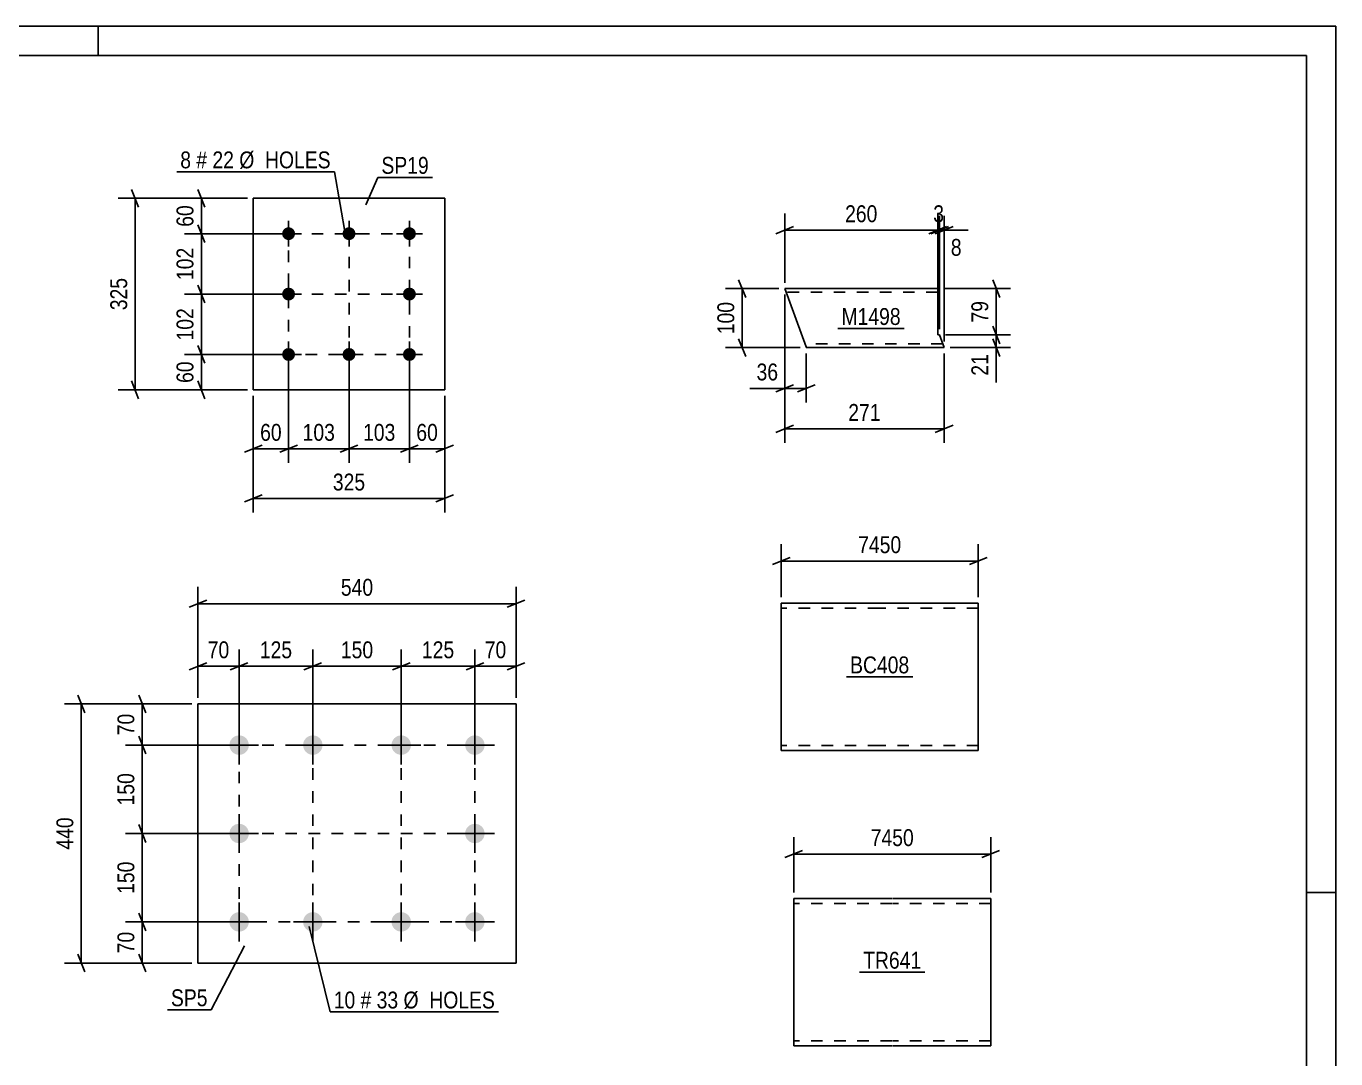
# Model space of a CAD drawing. Header units: millimetres. Extents: x 0 to 841, y 0 to 594.
# Drawn here: x 618.8 to 841, y 418.8 to 594 of the extents above; entities that cross this region are included whole.
import ezdxf

# ---------------------------------------------------------------- set-up
doc = ezdxf.new("R2010")
doc.units = ezdxf.units.MM
doc.linetypes.add('DXK_LINE_DOT2', pattern=[3.9198, 1.9599, -1.9599])
doc.styles.add('Arial Narrow', font='ARIALN.TTF', dxfattribs={"height": 0.2})

# ---------------------------------------------------------------- blocks, each defined once
blk = doc.blocks.new('Unknown-761545199-1132')
at = {"color": 5, "linetype": 'Continuous'}
for p, q in [((841, 594), (0, 594)), ((631, 589), (631, 594)), ((841, 0), (841, 594)), ((836, 589), (5, 589)), ((836, 5), (836, 589)), ((841, 447), (836, 447))]:
    blk.add_line(p, q, dxfattribs=at)
blk = doc.blocks.new('Part-761545199-14666 - 14665')
at = {"color": 2, "linetype": 'Continuous'}
for p, q in [((657.32, 564.79), (657.32, 532.29)), ((657.32, 564.79), (689.82, 564.79)), ((689.82, 564.79), (689.82, 532.29)), ((657.32, 532.29), (689.82, 532.29))]:
    blk.add_line(p, q, dxfattribs=at)
blk = doc.blocks.new('Bolt-761545199-14667 - 14665')
at = {"linetype": 'Continuous'}
for points in [[(663.32, 559.89, -1), (663.32, 557.69, -1)], [(673.57, 559.89, -1), (673.57, 557.69, -1)], [(683.82, 559.89, -1), (683.82, 557.69, -1)], [(663.32, 549.64, -1), (663.32, 547.44, -1)], [(683.82, 549.64, -1), (683.82, 547.44, -1)], [(663.32, 539.39, -1), (663.32, 537.19, -1)], [(673.57, 539.39, -1), (673.57, 537.19, -1)], [(683.82, 539.39, -1), (683.82, 537.19, -1)]]:
    blk.add_hatch(color=1, dxfattribs=at).paths.add_polyline_path(points)
at = {"color": 1, "linetype": 'Continuous'}
for p, q in [((663.32, 560.99), (663.32, 556.59)), ((673.57, 560.99), (673.57, 556.59)), ((683.82, 560.99), (683.82, 556.59)), ((661.12, 558.79), (665.52, 558.79)), ((671.37, 558.79), (675.77, 558.79)), ((681.62, 558.79), (686.02, 558.79)), ((663.32, 550.74), (663.32, 546.34)), ((683.82, 550.74), (683.82, 546.34)), ((661.12, 548.54), (665.52, 548.54)), ((681.62, 548.54), (686.02, 548.54)), ((663.32, 540.49), (663.32, 536.09)), ((673.57, 540.49), (673.57, 536.09)), ((683.82, 540.49), (683.82, 536.09)), ((661.12, 538.29), (665.52, 538.29)), ((671.37, 538.29), (675.77, 538.29)), ((681.62, 538.29), (686.02, 538.29))]:
    blk.add_line(p, q, dxfattribs=at)
blk = doc.blocks.new('Part-761545199-14685 - 14684')
at = {"color": 2, "linetype": 'Continuous'}
for p, q in [((749.03, 445.96), (749.03, 444.29)), ((749.03, 445.96), (765.69, 445.96)), ((765.79, 445.96), (782.46, 445.96)), ((782.46, 445.96), (782.46, 444.29)), ((749.03, 444.29), (749.03, 422.63)), ((782.46, 444.29), (782.46, 422.63)), ((749.03, 420.96), (749.03, 422.63)), ((782.46, 420.96), (782.46, 422.63)), ((765.69, 420.96), (749.03, 420.96)), ((782.46, 420.96), (765.79, 420.96))]:
    blk.add_line(p, q, dxfattribs=at)
at = {"color": 7, "linetype": 'DXK_LINE_DOT2'}
for p, q in [((765.69, 445.13), (749.03, 445.13)), ((749.03, 444.88), (749.03, 444.29)), ((782.46, 445.13), (765.79, 445.13)), ((782.46, 421.79), (782.46, 422.63)), ((749.03, 421.79), (749.03, 421.86)), ((749.03, 421.79), (749.03, 421.86)), ((765.69, 421.79), (749.03, 421.79)), ((782.46, 421.79), (765.79, 421.79)), ((782.46, 421.86), (782.46, 421.79)), ((782.46, 421.09), (782.46, 420.96))]:
    blk.add_line(p, q, dxfattribs=at)
blk = doc.blocks.new('Part-761545199-14703 - 14702')
at = {"color": 2, "linetype": 'Continuous'}
for p, q in [((647.93, 435), (647.93, 479)), ((647.93, 479), (701.93, 479)), ((701.93, 479), (701.93, 435)), ((701.93, 435), (647.93, 435))]:
    blk.add_line(p, q, dxfattribs=at)
blk = doc.blocks.new('Bolt-761545199-14704 - 14702')
at = {"linetype": 'Continuous'}
for points in [[(654.93, 473.65, -1), (654.93, 470.35, -1)], [(667.43, 473.65, -1), (667.43, 470.35, -1)], [(682.43, 473.65, -1), (682.43, 470.35, -1)], [(694.93, 473.65, -1), (694.93, 470.35, -1)], [(654.93, 458.65, -1), (654.93, 455.35, -1)], [(694.93, 458.65, -1), (694.93, 455.35, -1)], [(654.93, 443.65, -1), (654.93, 440.35, -1)], [(667.43, 443.65, -1), (667.43, 440.35, -1)], [(682.43, 443.65, -1), (682.43, 440.35, -1)], [(694.93, 443.65, -1), (694.93, 440.35, -1)]]:
    blk.add_hatch(color=1, dxfattribs=at).paths.add_polyline_path(points)
at = {"color": 1, "linetype": 'Continuous'}
for p, q in [((654.93, 475.3), (654.93, 468.7)), ((667.43, 475.3), (667.43, 468.7)), ((682.43, 475.3), (682.43, 468.7)), ((694.93, 475.3), (694.93, 468.7)), ((651.63, 472), (658.23, 472)), ((664.13, 472), (670.73, 472)), ((679.13, 472), (685.73, 472)), ((691.63, 472), (698.23, 472)), ((654.93, 460.3), (654.93, 453.7)), ((694.93, 460.3), (694.93, 453.7)), ((651.63, 457), (658.23, 457)), ((691.63, 457), (698.23, 457)), ((654.93, 445.3), (654.93, 438.7)), ((667.43, 445.3), (667.43, 438.7)), ((682.43, 445.3), (682.43, 438.7)), ((694.93, 445.3), (694.93, 438.7)), ((651.63, 442), (658.23, 442)), ((664.13, 442), (670.73, 442)), ((679.13, 442), (685.73, 442)), ((691.63, 442), (698.23, 442))]:
    blk.add_line(p, q, dxfattribs=at)
blk = doc.blocks.new('Part-761545199-14757 - 14756')
at = {"color": 2, "linetype": 'Continuous'}
for p, q in [((773.46, 549.47), (747.5, 549.47)), ((751.11, 539.56), (747.5, 549.47)), ((773.46, 549.47), (773.46, 549.38)), ((773.46, 549.38), (773.46, 541.61)), ((773.46, 541.61), (773.77, 541.61)), ((773.77, 541.61), (774.55, 539.47)), ((751.11, 539.56), (751.14, 539.47)), ((751.14, 539.47), (774.55, 539.47))]:
    blk.add_line(p, q, dxfattribs=at)
at = {"color": 7, "linetype": 'DXK_LINE_DOT2'}
for p, q in [((773.46, 548.87), (747.72, 548.87)), ((773.46, 548.83), (773.46, 548.73)), ((750.92, 540.07), (750.91, 540.12)), ((774.33, 540.07), (750.92, 540.07))]:
    blk.add_line(p, q, dxfattribs=at)
blk = doc.blocks.new('Part-761545199-14764 - 14763')
at = {"color": 2, "linetype": 'Continuous'}
for p, q in [((746.9, 496.08), (746.9, 494.42)), ((746.9, 496.08), (763.56, 496.08)), ((763.66, 496.08), (780.33, 496.08)), ((780.33, 496.08), (780.33, 494.42)), ((746.9, 494.42), (746.9, 472.75)), ((780.33, 494.42), (780.33, 472.75)), ((746.9, 471.08), (746.9, 472.75)), ((763.56, 471.08), (746.9, 471.08)), ((780.33, 471.08), (763.66, 471.08)), ((780.33, 471.08), (780.33, 472.75))]:
    blk.add_line(p, q, dxfattribs=at)
at = {"color": 7, "linetype": 'DXK_LINE_DOT2'}
for p, q in [((763.56, 495.25), (746.9, 495.25)), ((746.9, 495.01), (746.9, 494.42)), ((780.33, 495.25), (763.66, 495.25)), ((746.9, 471.92), (746.9, 471.98)), ((746.9, 471.92), (746.9, 471.98)), ((763.56, 471.92), (746.9, 471.92)), ((780.33, 471.92), (763.66, 471.92)), ((780.33, 471.92), (780.33, 472.75)), ((780.33, 471.98), (780.33, 471.92)), ((780.33, 471.21), (780.33, 471.08))]:
    blk.add_line(p, q, dxfattribs=at)
blk = doc.blocks.new('Rectangle-761545199-16242 - 14665')
at = {"color": 1, "linetype": 'DXK_LINE_DOT2'}
blk.add_lwpolyline([(663.32, 558.79), (683.82, 558.79), (683.82, 538.29), (663.32, 538.29), (663.32, 558.79)], close=True, dxfattribs=at)
blk = doc.blocks.new('Rectangle-761545199-16284 - 14702')
at = {"color": 1, "linetype": 'DXK_LINE_DOT2'}
blk.add_lwpolyline([(654.93, 472), (694.93, 472), (694.93, 442), (654.93, 442), (654.93, 472)], close=True, dxfattribs=at)
blk = doc.blocks.new('Line-761545199-16252 - 14665')
at = {"color": 1, "linetype": 'DXK_LINE_DOT2'}
blk.add_line((673.57, 558.79), (673.57, 538.29), dxfattribs=at)
blk = doc.blocks.new('Line-761545199-16294 - 14702')
at = {"color": 1, "linetype": 'DXK_LINE_DOT2'}
blk.add_line((654.93, 457), (694.93, 457), dxfattribs=at)
blk = doc.blocks.new('Line-761545199-16259 - 14665')
at = {"color": 1, "linetype": 'DXK_LINE_DOT2'}
blk.add_line((663.32, 548.54), (683.82, 548.54), dxfattribs=at)
blk = doc.blocks.new('Line-761545199-16301 - 14702')
at = {"color": 1, "linetype": 'DXK_LINE_DOT2'}
blk.add_line((667.43, 472), (667.43, 442), dxfattribs=at)
blk = doc.blocks.new('Line-761545199-16308 - 14702')
at = {"color": 1, "linetype": 'DXK_LINE_DOT2'}
blk.add_line((682.43, 472), (682.43, 442), dxfattribs=at)
blk = doc.blocks.new('StraightDimension-761545199-14877 - 14665')
at = {"color": 7, "linetype": 'Continuous'}
for p, q in [((656.32, 564.79), (645.67, 564.79)), ((647.92, 566.29), (649.12, 563.29)), ((648.52, 558.79), (648.52, 564.79)), ((649.12, 557.29), (647.92, 560.29)), ((662.32, 558.79), (645.67, 558.79))]:
    blk.add_line(p, q, dxfattribs=at)
at = {"color": 0}
blk.add_wipeout([(647.77, 564.22), (643.57, 564.22), (643.57, 559.36), (647.77, 559.36)], dxfattribs=at)
at = {"color": 3, "style": 'Arial Narrow'}
blk.add_text('60', height=2.863, rotation=90.0002, dxfattribs=at).set_placement((647.17, 559.96))
blk = doc.blocks.new('StraightDimension-761545199-14878 - 14665')
at = {"color": 7, "linetype": 'Continuous'}
for p, q in [((647.92, 560.29), (649.12, 557.29)), ((662.32, 558.79), (645.67, 558.79)), ((648.52, 548.54), (648.52, 558.79)), ((649.12, 547.04), (647.92, 550.04)), ((662.32, 548.54), (645.67, 548.54))]:
    blk.add_line(p, q, dxfattribs=at)
at = {"color": 0}
blk.add_wipeout([(647.77, 557.01), (643.57, 557.01), (643.57, 550.32), (647.77, 550.32)], dxfattribs=at)
at = {"color": 3, "style": 'Arial Narrow'}
blk.add_text('102', height=2.863, rotation=90.0002, dxfattribs=at).set_placement((647.17, 550.92))
blk = doc.blocks.new('StraightDimension-761545199-14879 - 14665')
at = {"color": 7, "linetype": 'Continuous'}
for p, q in [((647.92, 550.04), (649.12, 547.04)), ((662.32, 548.54), (645.67, 548.54)), ((648.52, 538.29), (648.52, 548.54)), ((662.32, 538.29), (645.67, 538.29)), ((649.12, 536.79), (647.92, 539.79))]:
    blk.add_line(p, q, dxfattribs=at)
at = {"color": 0}
blk.add_wipeout([(647.77, 546.76), (643.57, 546.76), (643.57, 540.07), (647.77, 540.07)], dxfattribs=at)
at = {"color": 3, "style": 'Arial Narrow'}
blk.add_text('102', height=2.863, rotation=90.0002, dxfattribs=at).set_placement((647.17, 540.67))
blk = doc.blocks.new('StraightDimension-761545199-14880 - 14665')
at = {"color": 7, "linetype": 'Continuous'}
for p, q in [((662.32, 538.29), (645.67, 538.29)), ((647.92, 539.79), (649.12, 536.79)), ((648.52, 532.29), (648.52, 538.29)), ((649.12, 530.79), (647.92, 533.79)), ((656.32, 532.29), (645.67, 532.29))]:
    blk.add_line(p, q, dxfattribs=at)
at = {"color": 0}
blk.add_wipeout([(647.77, 537.72), (643.57, 537.72), (643.57, 532.86), (647.77, 532.86)], dxfattribs=at)
at = {"color": 3, "style": 'Arial Narrow'}
blk.add_text('60', height=2.863, rotation=90.0002, dxfattribs=at).set_placement((647.17, 533.46))
blk = doc.blocks.new('StraightDimension-761545199-14893 - 14665')
at = {"color": 7, "linetype": 'Continuous'}
for p, q in [((656.32, 564.79), (634.43, 564.79)), ((637.88, 563.29), (636.68, 566.29)), ((637.28, 532.29), (637.28, 564.79)), ((636.68, 533.79), (637.88, 530.79)), ((656.32, 532.29), (634.43, 532.29))]:
    blk.add_line(p, q, dxfattribs=at)
at = {"color": 0}
blk.add_wipeout([(636.53, 551.88), (632.33, 551.88), (632.33, 545.2), (636.53, 545.2)], dxfattribs=at)
at = {"color": 3, "style": 'Arial Narrow'}
blk.add_text('325', height=2.863, rotation=90.0002, dxfattribs=at).set_placement((635.93, 545.8))
blk = doc.blocks.new('StraightDimension-761545199-14897 - 14665')
at = {"color": 7, "linetype": 'Continuous'}
for p, q in [((683.82, 537.29), (683.82, 519.89)), ((689.82, 531.29), (689.82, 519.89)), ((682.32, 521.69), (685.32, 522.89)), ((683.82, 522.29), (689.82, 522.29)), ((691.32, 522.89), (688.32, 521.69))]:
    blk.add_line(p, q, dxfattribs=at)
at = {"color": 0}
blk.add_wipeout([(689.25, 523.04), (689.25, 527.24), (684.39, 527.24), (684.39, 523.04)], dxfattribs=at)
at = {"color": 3, "style": 'Arial Narrow'}
blk.add_text('60', height=2.863, dxfattribs=at).set_placement((684.99, 523.64))
blk = doc.blocks.new('StraightDimension-761545199-14898 - 14665')
at = {"color": 7, "linetype": 'Continuous'}
for p, q in [((673.57, 537.29), (673.57, 519.89)), ((683.82, 537.29), (683.82, 519.89)), ((672.07, 521.69), (675.07, 522.89)), ((673.57, 522.29), (683.82, 522.29)), ((685.32, 522.89), (682.32, 521.69))]:
    blk.add_line(p, q, dxfattribs=at)
at = {"color": 0}
blk.add_wipeout([(682.04, 523.04), (682.04, 527.24), (675.35, 527.24), (675.35, 523.04)], dxfattribs=at)
at = {"color": 3, "style": 'Arial Narrow'}
blk.add_text('103', height=2.863, dxfattribs=at).set_placement((675.95, 523.64))
blk = doc.blocks.new('StraightDimension-761545199-14899 - 14665')
at = {"color": 7, "linetype": 'Continuous'}
for p, q in [((663.32, 537.29), (663.32, 519.89)), ((673.57, 537.29), (673.57, 519.89)), ((661.82, 521.69), (664.82, 522.89)), ((663.32, 522.29), (673.57, 522.29)), ((675.07, 522.89), (672.07, 521.69))]:
    blk.add_line(p, q, dxfattribs=at)
at = {"color": 0}
blk.add_wipeout([(671.79, 523.04), (671.79, 527.24), (665.1, 527.24), (665.1, 523.04)], dxfattribs=at)
at = {"color": 3, "style": 'Arial Narrow'}
blk.add_text('103', height=2.863, dxfattribs=at).set_placement((665.7, 523.64))
blk = doc.blocks.new('StraightDimension-761545199-14900 - 14665')
at = {"color": 7, "linetype": 'Continuous'}
for p, q in [((663.32, 537.29), (663.32, 519.89)), ((657.32, 531.29), (657.32, 519.89)), ((655.82, 521.69), (658.82, 522.89)), ((657.32, 522.29), (663.32, 522.29)), ((664.82, 522.89), (661.82, 521.69))]:
    blk.add_line(p, q, dxfattribs=at)
at = {"color": 0}
blk.add_wipeout([(662.75, 523.04), (662.75, 527.24), (657.89, 527.24), (657.89, 523.04)], dxfattribs=at)
at = {"color": 3, "style": 'Arial Narrow'}
blk.add_text('60', height=2.863, dxfattribs=at).set_placement((658.49, 523.64))
blk = doc.blocks.new('StraightDimension-761545199-14913 - 14665')
at = {"color": 7, "linetype": 'Continuous'}
for p, q in [((657.32, 531.29), (657.32, 511.46)), ((689.82, 531.29), (689.82, 511.46)), ((658.82, 514.46), (655.82, 513.26)), ((657.32, 513.86), (689.82, 513.86)), ((688.32, 513.26), (691.32, 514.46))]:
    blk.add_line(p, q, dxfattribs=at)
at = {"color": 0}
blk.add_wipeout([(676.91, 514.61), (676.91, 518.81), (670.23, 518.81), (670.23, 514.61)], dxfattribs=at)
at = {"color": 3, "style": 'Arial Narrow'}
blk.add_text('325', height=2.863, dxfattribs=at).set_placement((670.83, 515.21))
blk = doc.blocks.new('StraightDimension-761545199-14921 - 14684')
at = {"color": 7, "linetype": 'Continuous'}
for p, q in [((749.03, 446.96), (749.03, 456.37)), ((782.46, 446.96), (782.46, 456.37)), ((750.53, 454.12), (747.53, 452.92)), ((749.03, 453.52), (782.46, 453.52)), ((780.96, 452.92), (783.96, 454.12))]:
    blk.add_line(p, q, dxfattribs=at)
at = {"color": 0}
blk.add_wipeout([(770, 454.27), (770, 458.47), (761.49, 458.47), (761.49, 454.27)], dxfattribs=at)
at = {"color": 3, "style": 'Arial Narrow'}
blk.add_text('7450', height=2.863, dxfattribs=at).set_placement((762.09, 454.87))
blk = doc.blocks.new('StraightDimension-761545199-14977 - 14702')
at = {"color": 7, "linetype": 'Continuous'}
for p, q in [((694.93, 473), (694.93, 488.24)), ((701.93, 480), (701.93, 488.24)), ((693.43, 484.79), (696.43, 485.99)), ((694.93, 485.39), (701.93, 485.39)), ((703.43, 485.99), (700.43, 484.79))]:
    blk.add_line(p, q, dxfattribs=at)
at = {"color": 0}
blk.add_wipeout([(700.86, 486.14), (700.86, 490.34), (696, 490.34), (696, 486.14)], dxfattribs=at)
at = {"color": 3, "style": 'Arial Narrow'}
blk.add_text('70', height=2.863, dxfattribs=at).set_placement((696.6, 486.74))
blk = doc.blocks.new('StraightDimension-761545199-14957 - 14702')
at = {"color": 7, "linetype": 'Continuous'}
for p, q in [((637.89, 480.5), (639.09, 477.5)), ((646.93, 479), (635.64, 479)), ((638.49, 472), (638.49, 479)), ((639.09, 470.5), (637.89, 473.5)), ((653.93, 472), (635.64, 472))]:
    blk.add_line(p, q, dxfattribs=at)
at = {"color": 0}
blk.add_wipeout([(637.74, 477.93), (633.54, 477.93), (633.54, 473.07), (637.74, 473.07)], dxfattribs=at)
at = {"color": 3, "style": 'Arial Narrow'}
blk.add_text('70', height=2.863, rotation=90.0002, dxfattribs=at).set_placement((637.14, 473.67))
blk = doc.blocks.new('StraightDimension-761545199-14958 - 14702')
at = {"color": 7, "linetype": 'Continuous'}
for p, q in [((639.09, 470.5), (637.89, 473.5)), ((653.93, 472), (635.64, 472)), ((638.49, 457), (638.49, 472)), ((637.89, 458.5), (639.09, 455.5)), ((653.93, 457), (635.64, 457))]:
    blk.add_line(p, q, dxfattribs=at)
at = {"color": 0}
blk.add_wipeout([(637.74, 467.84), (633.54, 467.84), (633.54, 461.16), (637.74, 461.16)], dxfattribs=at)
at = {"color": 3, "style": 'Arial Narrow'}
blk.add_text('150', height=2.863, rotation=90.0002, dxfattribs=at).set_placement((637.14, 461.76))
blk = doc.blocks.new('StraightDimension-761545199-14959 - 14702')
at = {"color": 7, "linetype": 'Continuous'}
for p, q in [((639.09, 455.5), (637.89, 458.5)), ((653.93, 457), (635.64, 457)), ((638.49, 442), (638.49, 457)), ((637.89, 443.5), (639.09, 440.5)), ((653.93, 442), (635.64, 442))]:
    blk.add_line(p, q, dxfattribs=at)
at = {"color": 0}
blk.add_wipeout([(637.74, 452.84), (633.54, 452.84), (633.54, 446.16), (637.74, 446.16)], dxfattribs=at)
at = {"color": 3, "style": 'Arial Narrow'}
blk.add_text('150', height=2.863, rotation=90.0002, dxfattribs=at).set_placement((637.14, 446.76))
blk = doc.blocks.new('StraightDimension-761545199-14960 - 14702')
at = {"color": 7, "linetype": 'Continuous'}
for p, q in [((637.89, 443.5), (639.09, 440.5)), ((653.93, 442), (635.64, 442)), ((638.49, 435), (638.49, 442)), ((639.09, 433.5), (637.89, 436.5)), ((646.93, 435), (635.64, 435))]:
    blk.add_line(p, q, dxfattribs=at)
at = {"color": 0}
blk.add_wipeout([(637.74, 440.93), (633.54, 440.93), (633.54, 436.07), (637.74, 436.07)], dxfattribs=at)
at = {"color": 3, "style": 'Arial Narrow'}
blk.add_text('70', height=2.863, rotation=90.0002, dxfattribs=at).set_placement((637.14, 436.67))
blk = doc.blocks.new('StraightDimension-761545199-14973 - 14702')
at = {"color": 7, "linetype": 'Continuous'}
for p, q in [((628.74, 477.5), (627.54, 480.5)), ((646.93, 479), (625.29, 479)), ((628.14, 435), (628.14, 479)), ((627.54, 436.5), (628.74, 433.5)), ((646.93, 435), (625.29, 435))]:
    blk.add_line(p, q, dxfattribs=at)
at = {"color": 0}
blk.add_wipeout([(627.39, 460.34), (623.19, 460.34), (623.19, 453.66), (627.39, 453.66)], dxfattribs=at)
at = {"color": 3, "style": 'Arial Narrow'}
blk.add_text('440', height=2.863, rotation=90.0002, dxfattribs=at).set_placement((626.79, 454.26))
blk = doc.blocks.new('StraightDimension-761545199-14978 - 14702')
at = {"color": 7, "linetype": 'Continuous'}
for p, q in [((682.43, 473), (682.43, 488.24)), ((694.93, 473), (694.93, 488.24)), ((680.93, 484.79), (683.93, 485.99)), ((682.43, 485.39), (694.93, 485.39)), ((696.43, 485.99), (693.43, 484.79))]:
    blk.add_line(p, q, dxfattribs=at)
at = {"color": 0}
blk.add_wipeout([(692.02, 486.14), (692.02, 490.34), (685.34, 490.34), (685.34, 486.14)], dxfattribs=at)
at = {"color": 3, "style": 'Arial Narrow'}
blk.add_text('125', height=2.863, dxfattribs=at).set_placement((685.94, 486.74))
blk = doc.blocks.new('StraightDimension-761545199-14979 - 14702')
at = {"color": 7, "linetype": 'Continuous'}
for p, q in [((667.43, 473), (667.43, 488.24)), ((682.43, 473), (682.43, 488.24)), ((668.93, 485.99), (665.93, 484.79)), ((667.43, 485.39), (682.43, 485.39)), ((680.93, 484.79), (683.93, 485.99))]:
    blk.add_line(p, q, dxfattribs=at)
at = {"color": 0}
blk.add_wipeout([(678.27, 486.14), (678.27, 490.34), (671.59, 490.34), (671.59, 486.14)], dxfattribs=at)
at = {"color": 3, "style": 'Arial Narrow'}
blk.add_text('150', height=2.863, dxfattribs=at).set_placement((672.19, 486.74))
blk = doc.blocks.new('StraightDimension-761545199-14980 - 14702')
at = {"color": 7, "linetype": 'Continuous'}
for p, q in [((654.93, 473), (654.93, 488.24)), ((667.43, 473), (667.43, 488.24)), ((653.43, 484.79), (656.43, 485.99)), ((654.93, 485.39), (667.43, 485.39)), ((668.93, 485.99), (665.93, 484.79))]:
    blk.add_line(p, q, dxfattribs=at)
at = {"color": 0}
blk.add_wipeout([(664.52, 486.14), (664.52, 490.34), (657.84, 490.34), (657.84, 486.14)], dxfattribs=at)
at = {"color": 3, "style": 'Arial Narrow'}
blk.add_text('125', height=2.863, dxfattribs=at).set_placement((658.44, 486.74))
blk = doc.blocks.new('StraightDimension-761545199-14981 - 14702')
at = {"color": 7, "linetype": 'Continuous'}
for p, q in [((647.93, 480), (647.93, 488.24)), ((654.93, 473), (654.93, 488.24)), ((646.43, 484.79), (649.43, 485.99)), ((647.93, 485.39), (654.93, 485.39)), ((656.43, 485.99), (653.43, 484.79))]:
    blk.add_line(p, q, dxfattribs=at)
at = {"color": 0}
blk.add_wipeout([(653.86, 486.14), (653.86, 490.34), (649, 490.34), (649, 486.14)], dxfattribs=at)
at = {"color": 3, "style": 'Arial Narrow'}
blk.add_text('70', height=2.863, dxfattribs=at).set_placement((649.6, 486.74))
blk = doc.blocks.new('StraightDimension-761545199-14997 - 14702')
at = {"color": 7, "linetype": 'Continuous'}
for p, q in [((647.93, 480), (647.93, 498.85)), ((701.93, 480), (701.93, 498.85)), ((649.43, 496.6), (646.43, 495.4)), ((647.93, 496), (701.93, 496)), ((700.43, 495.4), (703.43, 496.6))]:
    blk.add_line(p, q, dxfattribs=at)
at = {"color": 0}
blk.add_wipeout([(678.27, 496.75), (678.27, 500.95), (671.59, 500.95), (671.59, 496.75)], dxfattribs=at)
at = {"color": 3, "style": 'Arial Narrow'}
blk.add_text('540', height=2.863, dxfattribs=at).set_placement((672.19, 497.35))
blk = doc.blocks.new('StraightDimension-761545199-15060 - 14756')
at = {"color": 7, "linetype": 'Continuous'}
for p, q in [((746.5, 549.47), (737.43, 549.47)), ((739.68, 550.97), (740.88, 547.97)), ((740.28, 539.47), (740.28, 549.47)), ((740.88, 537.97), (739.68, 540.97)), ((750.14, 539.47), (737.43, 539.47))]:
    blk.add_line(p, q, dxfattribs=at)
at = {"color": 0}
blk.add_wipeout([(739.53, 547.81), (735.33, 547.81), (735.33, 541.13), (739.53, 541.13)], dxfattribs=at)
at = {"color": 3, "style": 'Arial Narrow'}
blk.add_text('100', height=2.863, rotation=90.0002, dxfattribs=at).set_placement((738.93, 541.73))
blk = doc.blocks.new('StraightDimension-761545199-15052 - 14756')
at = {"color": 7, "linetype": 'Continuous'}
for p, q in [((782.78, 543.11), (783.98, 540.11)), ((774.77, 541.61), (785.78, 541.61)), ((783.98, 537.97), (782.78, 540.97)), ((783.38, 539.47), (783.38, 541.61)), ((775.55, 539.47), (785.78, 539.47))]:
    blk.add_line(p, q, dxfattribs=at)
at = {"color": 0}
blk.add_wipeout([(782.63, 538.95), (778.43, 538.95), (778.43, 534.09), (782.63, 534.09)], dxfattribs=at)
at = {"color": 7, "linetype": 'Continuous'}
blk.add_line((783.38, 539.47), (783.38, 533.56), dxfattribs=at)
blk.add_line((783.38, 539.47), (783.38, 533.56), dxfattribs=at)
at = {"color": 3, "style": 'Arial Narrow'}
blk.add_text('21', height=2.863, rotation=90.0002, dxfattribs=at).set_placement((782.03, 534.69))
blk = doc.blocks.new('StraightDimension-761545199-16573 - 14756')
at = {"color": 7, "linetype": 'Continuous'}
for p, q in [((773.46, 542.61), (773.46, 562.24)), ((773.77, 542.61), (773.77, 562.24)), ((771.96, 558.79), (774.96, 559.99)), ((775.27, 559.99), (772.27, 558.79)), ((773.46, 559.39), (773.77, 559.39))]:
    blk.add_line(p, q, dxfattribs=at)
at = {"color": 0}
blk.add_wipeout([(775.13, 560.14), (775.13, 564.34), (772.1, 564.34), (772.1, 560.14)], dxfattribs=at)
at = {"color": 3, "style": 'Arial Narrow'}
blk.add_text('3', height=2.86, dxfattribs=at).set_placement((772.7, 560.74))
blk = doc.blocks.new('StraightDimension-761545199-15051 - 14756')
at = {"color": 7, "linetype": 'Continuous'}
for p, q in [((774.46, 549.47), (785.78, 549.47)), ((782.78, 550.97), (783.98, 547.97)), ((783.38, 541.61), (783.38, 549.47)), ((783.98, 540.11), (782.78, 543.11)), ((774.77, 541.61), (785.78, 541.61))]:
    blk.add_line(p, q, dxfattribs=at)
at = {"color": 0}
blk.add_wipeout([(782.63, 547.97), (778.43, 547.97), (778.43, 543.11), (782.63, 543.11)], dxfattribs=at)
at = {"color": 3, "style": 'Arial Narrow'}
blk.add_text('79', height=2.863, rotation=90.0002, dxfattribs=at).set_placement((782.03, 543.71))
blk = doc.blocks.new('StraightDimension-761545199-16448 - 14756')
at = {"color": 7, "linetype": 'Continuous'}
for p, q in [((747.5, 548.47), (747.5, 530.14)), ((751.14, 538.47), (751.14, 530.14)), ((746, 531.94), (749, 533.14)), ((747.5, 532.54), (751.14, 532.54)), ((752.64, 533.14), (749.64, 531.94))]:
    blk.add_line(p, q, dxfattribs=at)
at = {"color": 0}
blk.add_wipeout([(746.98, 533.29), (746.98, 537.49), (742.12, 537.49), (742.12, 533.29)], dxfattribs=at)
at = {"color": 7, "linetype": 'Continuous'}
blk.add_line((747.5, 532.54), (741.6, 532.54), dxfattribs=at)
blk.add_line((747.5, 532.54), (741.6, 532.54), dxfattribs=at)
at = {"color": 3, "style": 'Arial Narrow'}
blk.add_text('36', height=2.863, dxfattribs=at).set_placement((742.72, 533.89))
blk = doc.blocks.new('StraightDimension-761545199-16572 - 14756')
at = {"color": 7, "linetype": 'Continuous'}
for p, q in [((772.27, 558.79), (775.27, 559.99)), ((776.05, 559.99), (773.05, 558.79)), ((773.77, 542.61), (773.77, 561.79)), ((774.55, 540.47), (774.55, 561.79)), ((773.77, 559.39), (774.55, 559.39))]:
    blk.add_line(p, q, dxfattribs=at)
at = {"color": 0}
blk.add_wipeout([(778.11, 554.44), (778.11, 558.64), (775.08, 558.64), (775.08, 554.44)], dxfattribs=at)
at = {"color": 7, "linetype": 'Continuous'}
blk.add_line((774.55, 559.39), (778.63, 559.39), dxfattribs=at)
blk.add_line((774.55, 559.39), (778.63, 559.39), dxfattribs=at)
at = {"color": 3, "style": 'Arial Narrow'}
blk.add_text('8', height=2.86, dxfattribs=at).set_placement((775.68, 555.04))
blk = doc.blocks.new('StraightDimension-761545199-16574 - 14756')
at = {"color": 7, "linetype": 'Continuous'}
for p, q in [((747.5, 550.47), (747.5, 562.24)), ((773.46, 542.61), (773.46, 562.24)), ((749, 559.99), (746, 558.79)), ((771.96, 558.79), (774.96, 559.99)), ((747.5, 559.39), (773.46, 559.39))]:
    blk.add_line(p, q, dxfattribs=at)
at = {"color": 0}
blk.add_wipeout([(763.82, 560.14), (763.82, 564.34), (757.14, 564.34), (757.14, 560.14)], dxfattribs=at)
at = {"color": 3, "style": 'Arial Narrow'}
blk.add_text('260', height=2.863, dxfattribs=at).set_placement((757.74, 560.74))
blk = doc.blocks.new('StraightDimension-761545199-16630 - 14756')
at = {"color": 7, "linetype": 'Continuous'}
for p, q in [((747.5, 548.47), (747.5, 523.27)), ((774.55, 538.47), (774.55, 523.27)), ((749, 526.27), (746, 525.07)), ((747.5, 525.67), (774.55, 525.67)), ((773.05, 525.07), (776.05, 526.27))]:
    blk.add_line(p, q, dxfattribs=at)
at = {"color": 0}
blk.add_wipeout([(764.37, 526.42), (764.37, 530.62), (757.68, 530.62), (757.68, 526.42)], dxfattribs=at)
at = {"color": 3, "style": 'Arial Narrow'}
blk.add_text('271', height=2.863, dxfattribs=at).set_placement((758.28, 527.02))
blk = doc.blocks.new('StraightDimension-761545199-15090 - 14763')
at = {"color": 7, "linetype": 'Continuous'}
for p, q in [((746.9, 497.08), (746.9, 506.08)), ((780.33, 497.08), (780.33, 506.08)), ((748.4, 503.83), (745.4, 502.63)), ((746.9, 503.23), (780.33, 503.23)), ((778.83, 502.63), (781.83, 503.83))]:
    blk.add_line(p, q, dxfattribs=at)
at = {"color": 0}
blk.add_wipeout([(767.87, 503.98), (767.87, 508.18), (759.36, 508.18), (759.36, 503.98)], dxfattribs=at)
at = {"color": 3, "style": 'Arial Narrow'}
blk.add_text('7450', height=2.863, dxfattribs=at).set_placement((759.96, 504.58))
blk = doc.blocks.new('Mark-761545199-15117 - 14665')
at = {"color": 0}
blk.add_wipeout([(646.76, 569.88), (646.76, 572.88), (644.94, 572.88), (644.94, 569.88)], dxfattribs=at)
blk.add_wipeout([(646.76, 569.88), (646.76, 572.88), (644.94, 572.88), (644.94, 569.88)], dxfattribs=at)
blk.add_wipeout([(649.49, 569.88), (649.49, 572.88), (647.66, 572.88), (647.66, 569.88)], dxfattribs=at)
blk.add_wipeout([(649.49, 569.88), (649.49, 572.88), (647.66, 572.88), (647.66, 569.88)], dxfattribs=at)
at = {"color": 3, "style": 'Arial Narrow'}
blk.add_text('8', height=2.86, dxfattribs=at).set_placement((644.94, 569.88))
at = {"color": 0}
blk.add_wipeout([(654.05, 569.88), (654.05, 572.88), (650.39, 572.88), (650.39, 569.88)], dxfattribs=at)
blk.add_wipeout([(654.05, 569.88), (654.05, 572.88), (650.39, 572.88), (650.39, 569.88)], dxfattribs=at)
at = {"color": 3, "style": 'Arial Narrow'}
blk.add_text('#', height=2.86, dxfattribs=at).set_placement((647.66, 569.88))
at = {"color": 0}
blk.add_wipeout([(670.48, 569.88), (670.48, 572.88), (654.95, 572.88), (654.95, 569.88)], dxfattribs=at)
blk.add_wipeout([(670.48, 569.88), (670.48, 572.88), (654.95, 572.88), (654.95, 569.88)], dxfattribs=at)
at = {"color": 7, "linetype": 'Continuous'}
for p in [(644.34, 569.28), (673.01, 558.21)]:
    blk.add_line(p, (671.08, 569.28), dxfattribs=at)
at = {"color": 3, "style": 'Arial Narrow'}
for s, p in [('22', (650.39, 569.88)), ('Ø  HOLES', (654.95, 569.88))]:
    blk.add_text(s, height=2.863, dxfattribs=at).set_placement(p)
blk = doc.blocks.new('Mark-761545199-15114 - 14665')
at = {"color": 0}
blk.add_wipeout([(687.11, 568.95), (687.11, 571.95), (679.07, 571.95), (679.07, 568.95)], dxfattribs=at)
blk.add_wipeout([(687.11, 568.95), (687.11, 571.95), (679.07, 571.95), (679.07, 568.95)], dxfattribs=at)
at = {"color": 30, "linetype": 'Continuous'}
for p, q in [((676.41, 563.66), (678.47, 568.35)), ((678.47, 568.35), (687.71, 568.35))]:
    blk.add_line(p, q, dxfattribs=at)
at = {"color": 3, "style": 'Arial Narrow'}
blk.add_text('SP19', height=2.863, dxfattribs=at).set_placement((679.07, 568.95))
blk = doc.blocks.new('Mark-761545199-15121 - 14684')
at = {"color": 0}
blk.add_wipeout([(770.68, 434.06), (770.68, 437.06), (760.81, 437.06), (760.81, 434.06)], dxfattribs=at)
blk.add_wipeout([(770.68, 434.06), (770.68, 437.06), (760.81, 437.06), (760.81, 434.06)], dxfattribs=at)
at = {"color": 30, "linetype": 'Continuous'}
blk.add_line((760.21, 433.46), (771.28, 433.46), dxfattribs=at)
at = {"color": 3, "style": 'Arial Narrow'}
blk.add_text('TR641', height=2.863, dxfattribs=at).set_placement((760.81, 434.06))
blk = doc.blocks.new('Mark-761545199-15128 - 14702')
at = {"color": 0}
blk.add_wipeout([(649.57, 427.69), (649.57, 430.69), (643.36, 430.69), (643.36, 427.69)], dxfattribs=at)
blk.add_wipeout([(649.57, 427.69), (649.57, 430.69), (643.36, 430.69), (643.36, 427.69)], dxfattribs=at)
at = {"color": 30, "linetype": 'Continuous'}
for p in [(655.84, 437.93), (642.76, 427.09)]:
    blk.add_line(p, (650.17, 427.09), dxfattribs=at)
at = {"color": 3, "style": 'Arial Narrow'}
blk.add_text('SP5', height=2.863, dxfattribs=at).set_placement((643.36, 427.69))
blk = doc.blocks.new('Mark-761545199-15131 - 14702')
at = {"color": 0}
blk.add_wipeout([(674.63, 427.31), (674.63, 430.31), (670.98, 430.31), (670.98, 427.31)], dxfattribs=at)
blk.add_wipeout([(674.63, 427.31), (674.63, 430.31), (670.98, 430.31), (670.98, 427.31)], dxfattribs=at)
at = {"color": 7, "linetype": 'Continuous'}
blk.add_line((666.79, 441.19), (670.38, 426.71), dxfattribs=at)
at = {"color": 0}
blk.add_wipeout([(677.36, 427.31), (677.36, 430.31), (675.53, 430.31), (675.53, 427.31)], dxfattribs=at)
blk.add_wipeout([(677.36, 427.31), (677.36, 430.31), (675.53, 430.31), (675.53, 427.31)], dxfattribs=at)
at = {"color": 3, "style": 'Arial Narrow'}
blk.add_text('10', height=2.863, dxfattribs=at).set_placement((670.98, 427.31))
at = {"color": 0}
blk.add_wipeout([(681.92, 427.31), (681.92, 430.31), (678.26, 430.31), (678.26, 427.31)], dxfattribs=at)
blk.add_wipeout([(681.92, 427.31), (681.92, 430.31), (678.26, 430.31), (678.26, 427.31)], dxfattribs=at)
at = {"color": 3, "style": 'Arial Narrow'}
blk.add_text('#', height=2.86, dxfattribs=at).set_placement((675.53, 427.31))
at = {"color": 0}
blk.add_wipeout([(698.35, 427.31), (698.35, 430.31), (682.82, 430.31), (682.82, 427.31)], dxfattribs=at)
blk.add_wipeout([(698.35, 427.31), (698.35, 430.31), (682.82, 430.31), (682.82, 427.31)], dxfattribs=at)
at = {"color": 7, "linetype": 'Continuous'}
blk.add_line((670.38, 426.71), (698.95, 426.71), dxfattribs=at)
at = {"color": 3, "style": 'Arial Narrow'}
for s, p in [('33', (678.26, 427.31)), ('Ø  HOLES', (682.82, 427.31))]:
    blk.add_text(s, height=2.863, dxfattribs=at).set_placement(p)
blk = doc.blocks.new('Mark-761545199-15135 - 14756')
at = {"color": 0}
blk.add_wipeout([(767.18, 543.3), (767.18, 546.3), (757.13, 546.3), (757.13, 543.3)], dxfattribs=at)
blk.add_wipeout([(767.18, 543.3), (767.18, 546.3), (757.13, 546.3), (757.13, 543.3)], dxfattribs=at)
at = {"color": 30, "linetype": 'Continuous'}
blk.add_line((756.53, 542.7), (767.78, 542.7), dxfattribs=at)
at = {"color": 3, "style": 'Arial Narrow'}
blk.add_text('M1498', height=2.863, dxfattribs=at).set_placement((757.13, 543.3))
blk = doc.blocks.new('Mark-761545199-15138 - 14763')
at = {"color": 0}
blk.add_wipeout([(768.64, 484.18), (768.64, 487.18), (758.59, 487.18), (758.59, 484.18)], dxfattribs=at)
blk.add_wipeout([(768.64, 484.18), (768.64, 487.18), (758.59, 487.18), (758.59, 484.18)], dxfattribs=at)
at = {"color": 30, "linetype": 'Continuous'}
blk.add_line((757.99, 483.58), (769.24, 483.58), dxfattribs=at)
at = {"color": 3, "style": 'Arial Narrow'}
blk.add_text('BC408', height=2.863, dxfattribs=at).set_placement((758.59, 484.18))

msp = doc.modelspace()

# ---------------------------------------------------------------- block references
for name in ['Unknown-761545199-1132', 'Part-761545199-14666 - 14665', 'Bolt-761545199-14667 - 14665', 'Rectangle-761545199-16242 - 14665', 'Line-761545199-16252 - 14665', 'Part-761545199-14757 - 14756', 'Line-761545199-16259 - 14665', 'Part-761545199-14764 - 14763', 'Part-761545199-14703 - 14702', 'Bolt-761545199-14704 - 14702', 'Rectangle-761545199-16284 - 14702', 'Line-761545199-16301 - 14702', 'Line-761545199-16308 - 14702', 'Line-761545199-16294 - 14702', 'Part-761545199-14685 - 14684']:
    msp.add_blockref(name, (0, 0))

# ---------------------------------------------------------------- next in the draw order: block references
for name in ['Mark-761545199-15114 - 14665', 'StraightDimension-761545199-14877 - 14665', 'StraightDimension-761545199-15060 - 14756', 'StraightDimension-761545199-15052 - 14756', 'StraightDimension-761545199-14897 - 14665', 'StraightDimension-761545199-15090 - 14763', 'StraightDimension-761545199-14977 - 14702', 'Mark-761545199-15138 - 14763', 'StraightDimension-761545199-14957 - 14702', 'StraightDimension-761545199-14921 - 14684', 'Mark-761545199-15131 - 14702', 'Mark-761545199-15121 - 14684']:
    msp.add_blockref(name, (0, 0))

# ---------------------------------------------------------------- next in the draw order: block references
for name in ['StraightDimension-761545199-16573 - 14756', 'StraightDimension-761545199-14878 - 14665', 'StraightDimension-761545199-16448 - 14756', 'StraightDimension-761545199-14898 - 14665', 'StraightDimension-761545199-14978 - 14702', 'StraightDimension-761545199-14958 - 14702']:
    msp.add_blockref(name, (0, 0))

# ---------------------------------------------------------------- next in the draw order: block references
for name in ['StraightDimension-761545199-14879 - 14665', 'StraightDimension-761545199-15051 - 14756', 'StraightDimension-761545199-14979 - 14702', 'StraightDimension-761545199-14959 - 14702']:
    msp.add_blockref(name, (0, 0))

# ---------------------------------------------------------------- next in the draw order: block references
for name in ['StraightDimension-761545199-16572 - 14756', 'StraightDimension-761545199-14880 - 14665', 'StraightDimension-761545199-14980 - 14702', 'StraightDimension-761545199-14960 - 14702']:
    msp.add_blockref(name, (0, 0))

# ---------------------------------------------------------------- next in the draw order: block references
for name in ['StraightDimension-761545199-14893 - 14665', 'StraightDimension-761545199-16574 - 14756', 'StraightDimension-761545199-14899 - 14665', 'StraightDimension-761545199-14973 - 14702']:
    msp.add_blockref(name, (0, 0))

# ---------------------------------------------------------------- next in the draw order: block references
for name in ['Mark-761545199-15117 - 14665', 'StraightDimension-761545199-16630 - 14756', 'StraightDimension-761545199-14900 - 14665', 'StraightDimension-761545199-14981 - 14702', 'Mark-761545199-15128 - 14702']:
    msp.add_blockref(name, (0, 0))

# ---------------------------------------------------------------- next in the draw order: block references
for name in ['Mark-761545199-15135 - 14756', 'StraightDimension-761545199-14913 - 14665', 'StraightDimension-761545199-14997 - 14702']:
    msp.add_blockref(name, (0, 0))

doc.saveas('drawing.dxf')
